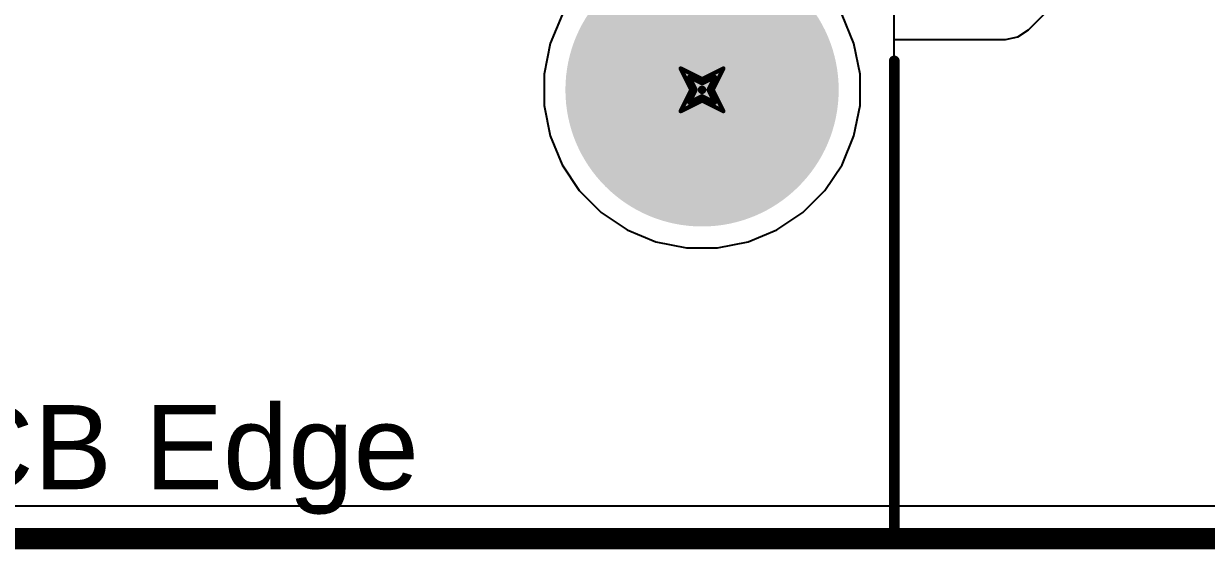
# Model space of a CAD drawing. Header units: inches. Extents: x -11 to 5428, y 0 to 5423.
# Drawn here: x 295.47 to 309.53, y -0.13 to 6.12 of the extents above; entities that cross this region are included whole.
import ezdxf

# ---------------------------------------------------------------- set-up
doc = ezdxf.new("R2010")
doc.units = ezdxf.units.IN
for name, color, linetype in [('Board Outline', 216, 'Continuous'), ('Bottom Layer', 5, 'Continuous'), ('Bottom Solder', 6, 'Continuous'), ('Drill Drawing', 1, 'Continuous'), ('GND', 16, 'Continuous'), ('Pad Holes', 156, 'Continuous'), ('PWR', 76, 'Continuous'), ('Top Layer', 1, 'Continuous'), ('Top Overlay', 2, 'Continuous'), ('Top Solder', 216, 'Continuous')]:
    doc.layers.add(name, color=color, linetype=linetype)
doc.styles.add('Arial', font='', dxfattribs={"height": 0.2})
doc.styles.get('Arial').set_extended_font_data('Arial')

# ---------------------------------------------------------------- blocks, each defined once
blk = doc.blocks.new('2_406549_1_229')
at = {"layer": 'Bottom Solder'}
h = blk.add_hatch(color=6, dxfattribs=at)
edge = h.paths.add_edge_path()
edge.add_arc((6.35, -5.84), 0.0508, 0, 360)
at = {"layer": 'Pad Holes'}
h = blk.add_hatch(color=7, dxfattribs=at)
edge = h.paths.add_edge_path()
edge.add_arc((6.35, -5.84), 1.625, 0, 360)
at = {"layer": 'Top Solder'}
h = blk.add_hatch(color=216, dxfattribs=at)
edge = h.paths.add_edge_path()
edge.add_arc((6.35, -5.84), 0.0508, 0, 360)
at = {"layer": 'Top Overlay'}
for points in [[(8.636, -11.176, 0.127, 0.127, 0), (8.636, -5.496, 0.127, 0.127, 0)], [(-8.636, -11.176, 0.127, 0.127, 0), (8.636, -11.176, 0.127, 0.127, 0)]]:
    blk.add_lwpolyline(points, format="xyseb", dxfattribs=at)
for points in [[(8.604, -5.496, 0.0635, 0.0635, 1), (8.668, -5.496, 0.0635, 0.0635, 1)], [(8.604, -11.176, 0.0635, 0.0635, 1), (8.668, -11.176, 0.0635, 0.0635, 1)], [(8.604, -11.176, 0.0635, 0.0635, 1), (8.668, -11.176, 0.0635, 0.0635, 1)]]:
    blk.add_lwpolyline(points, format="xyseb", close=True, dxfattribs=at)
at = {"layer": 'Top Overlay', "style": 'Arial'}
blk.add_text('PCB Edge', height=1, rotation=360, dxfattribs=at).set_placement((-3.54, -10.589))

msp = doc.modelspace()

# ---------------------------------------------------------------- linework, layer by layer
at = {"layer": 'Board Outline'}
msp.add_lwpolyline([(0, 0, 0.254, 0.254, 0), (344, 0, 0.254, 0.254, 0)], format="xyseb", dxfattribs=at)
at = {"layer": 'Bottom Layer'}
for p, q in [((305.819, 0.001), (305.819, 16.003)), ((305.819, 0.388), (305.819, 7.501)), ((312.284, 0.388), (305.819, 0.388)), ((263.231, 0.001), (305.819, 0.001))]:
    msp.add_line(p, q, dxfattribs=at)
at = {"layer": 'Drill Drawing'}
for points in [[(303.279, 5.591, 0.0508, 0.0508, 0), (303.533, 5.464, 0.0508, 0.0508, 0)], [(303.279, 5.591, 0.0508, 0.0508, 0), (303.406, 5.337, 0.0508, 0.0508, 0)], [(303.38, 5.49, 0.0508, 0.0508, 0), (303.533, 5.414, 0.0508, 0.0508, 0)], [(303.38, 5.49, 0.0508, 0.0508, 0), (303.457, 5.337, 0.0508, 0.0508, 0)], [(303.533, 5.464, 0.0508, 0.0508, 0), (303.787, 5.591, 0.0508, 0.0508, 0)], [(303.533, 5.414, 0.0508, 0.0508, 0), (303.685, 5.49, 0.0508, 0.0508, 0)], [(303.609, 5.337, 0.0508, 0.0508, 0), (303.685, 5.49, 0.0508, 0.0508, 0)], [(303.66, 5.337, 0.0508, 0.0508, 0), (303.787, 5.591, 0.0508, 0.0508, 0)], [(303.279, 5.083, 0.0508, 0.0508, 0), (303.406, 5.337, 0.0508, 0.0508, 0)], [(303.38, 5.185, 0.0508, 0.0508, 0), (303.457, 5.337, 0.0508, 0.0508, 0)], [(303.609, 5.337, 0.0508, 0.0508, 0), (303.685, 5.185, 0.0508, 0.0508, 0)], [(303.66, 5.337, 0.0508, 0.0508, 0), (303.787, 5.083, 0.0508, 0.0508, 0)], [(303.279, 5.083, 0.0508, 0.0508, 0), (303.533, 5.21, 0.0508, 0.0508, 0)], [(303.38, 5.185, 0.0508, 0.0508, 0), (303.533, 5.261, 0.0508, 0.0508, 0)], [(303.533, 5.261, 0.0508, 0.0508, 0), (303.685, 5.185, 0.0508, 0.0508, 0)], [(303.533, 5.21, 0.0508, 0.0508, 0), (303.787, 5.083, 0.0508, 0.0508, 0)]]:
    msp.add_lwpolyline(points, format="xyseb", dxfattribs=at)
for points in [[(303.266, 5.591, 0.0254, 0.0254, 1), (303.291, 5.591, 0.0254, 0.0254, 1)], [(303.266, 5.591, 0.0254, 0.0254, 1), (303.291, 5.591, 0.0254, 0.0254, 1)], [(303.368, 5.49, 0.0254, 0.0254, 1), (303.393, 5.49, 0.0254, 0.0254, 1)], [(303.368, 5.49, 0.0254, 0.0254, 1), (303.393, 5.49, 0.0254, 0.0254, 1)], [(303.52, 5.464, 0.0254, 0.0254, 1), (303.545, 5.464, 0.0254, 0.0254, 1)], [(303.52, 5.464, 0.0254, 0.0254, 1), (303.545, 5.464, 0.0254, 0.0254, 1)], [(303.672, 5.49, 0.0254, 0.0254, 1), (303.698, 5.49, 0.0254, 0.0254, 1)], [(303.672, 5.49, 0.0254, 0.0254, 1), (303.698, 5.49, 0.0254, 0.0254, 1)], [(303.774, 5.591, 0.0254, 0.0254, 1), (303.799, 5.591, 0.0254, 0.0254, 1)], [(303.774, 5.591, 0.0254, 0.0254, 1), (303.799, 5.591, 0.0254, 0.0254, 1)], [(303.393, 5.337, 0.0254, 0.0254, 1), (303.418, 5.337, 0.0254, 0.0254, 1)], [(303.393, 5.337, 0.0254, 0.0254, 1), (303.418, 5.337, 0.0254, 0.0254, 1)], [(303.444, 5.337, 0.0254, 0.0254, 1), (303.469, 5.337, 0.0254, 0.0254, 1)], [(303.444, 5.337, 0.0254, 0.0254, 1), (303.469, 5.337, 0.0254, 0.0254, 1)], [(303.52, 5.414, 0.0254, 0.0254, 1), (303.545, 5.414, 0.0254, 0.0254, 1)], [(303.52, 5.414, 0.0254, 0.0254, 1), (303.545, 5.414, 0.0254, 0.0254, 1)], [(303.596, 5.337, 0.0254, 0.0254, 1), (303.622, 5.337, 0.0254, 0.0254, 1)], [(303.596, 5.337, 0.0254, 0.0254, 1), (303.622, 5.337, 0.0254, 0.0254, 1)], [(303.647, 5.337, 0.0254, 0.0254, 1), (303.672, 5.337, 0.0254, 0.0254, 1)], [(303.647, 5.337, 0.0254, 0.0254, 1), (303.672, 5.337, 0.0254, 0.0254, 1)], [(303.368, 5.185, 0.0254, 0.0254, 1), (303.393, 5.185, 0.0254, 0.0254, 1)], [(303.368, 5.185, 0.0254, 0.0254, 1), (303.393, 5.185, 0.0254, 0.0254, 1)], [(303.52, 5.261, 0.0254, 0.0254, 1), (303.545, 5.261, 0.0254, 0.0254, 1)], [(303.52, 5.261, 0.0254, 0.0254, 1), (303.545, 5.261, 0.0254, 0.0254, 1)], [(303.52, 5.21, 0.0254, 0.0254, 1), (303.545, 5.21, 0.0254, 0.0254, 1)], [(303.52, 5.21, 0.0254, 0.0254, 1), (303.545, 5.21, 0.0254, 0.0254, 1)], [(303.672, 5.185, 0.0254, 0.0254, 1), (303.698, 5.185, 0.0254, 0.0254, 1)], [(303.672, 5.185, 0.0254, 0.0254, 1), (303.698, 5.185, 0.0254, 0.0254, 1)], [(303.266, 5.083, 0.0254, 0.0254, 1), (303.291, 5.083, 0.0254, 0.0254, 1)], [(303.266, 5.083, 0.0254, 0.0254, 1), (303.291, 5.083, 0.0254, 0.0254, 1)], [(303.774, 5.083, 0.0254, 0.0254, 1), (303.799, 5.083, 0.0254, 0.0254, 1)], [(303.774, 5.083, 0.0254, 0.0254, 1), (303.799, 5.083, 0.0254, 0.0254, 1)]]:
    msp.add_lwpolyline(points, format="xyseb", close=True, dxfattribs=at)
at = {"layer": 'GND'}
for p, q in [((301.868, 6.227), (301.726, 5.886)), ((305.339, 5.886), (305.198, 6.227)), ((301.726, 5.886), (301.654, 5.522)), ((305.412, 5.522), (305.339, 5.886)), ((301.654, 5.522), (301.654, 5.152)), ((305.412, 5.152), (305.412, 5.522)), ((301.654, 5.152), (301.726, 4.789)), ((305.339, 4.789), (305.412, 5.152)), ((301.726, 4.789), (301.868, 4.447)), ((305.198, 4.447), (305.339, 4.789)), ((301.868, 4.447), (302.073, 4.14)), ((304.992, 4.14), (305.198, 4.447)), ((302.073, 4.14), (302.335, 3.878)), ((304.73, 3.878), (304.992, 4.14)), ((302.335, 3.878), (302.643, 3.672)), ((304.423, 3.672), (304.73, 3.878)), ((302.643, 3.672), (302.985, 3.531)), ((304.081, 3.531), (304.423, 3.672)), ((302.985, 3.531), (303.348, 3.458)), ((303.718, 3.458), (304.081, 3.531)), ((303.348, 3.458), (303.718, 3.458)), ((343.612, 0.388), (0.388, 0.388))]:
    msp.add_line(p, q, dxfattribs=at)
at = {"layer": 'PWR'}
for p, q in [((301.868, 6.227), (301.726, 5.886)), ((305.339, 5.886), (305.198, 6.227)), ((301.726, 5.886), (301.654, 5.522)), ((305.412, 5.522), (305.339, 5.886)), ((301.654, 5.522), (301.654, 5.152)), ((305.412, 5.152), (305.412, 5.522)), ((301.654, 5.152), (301.726, 4.789)), ((305.339, 4.789), (305.412, 5.152)), ((301.726, 4.789), (301.868, 4.447)), ((305.198, 4.447), (305.339, 4.789)), ((301.868, 4.447), (302.073, 4.14)), ((304.992, 4.14), (305.198, 4.447)), ((302.073, 4.14), (302.335, 3.878)), ((304.73, 3.878), (304.992, 4.14)), ((302.335, 3.878), (302.643, 3.672)), ((304.423, 3.672), (304.73, 3.878)), ((302.643, 3.672), (302.985, 3.531)), ((304.081, 3.531), (304.423, 3.672)), ((302.985, 3.531), (303.348, 3.458)), ((303.718, 3.458), (304.081, 3.531)), ((303.348, 3.458), (303.718, 3.458)), ((312.229, 0.388), (228.549, 0.388))]:
    msp.add_line(p, q, dxfattribs=at)
at = {"layer": 'Top Layer'}
for p, q in [((305.819, 0.001), (305.819, 16.003)), ((307.414, 6.05), (307.9, 6.536)), ((307.288, 5.966), (307.414, 6.05)), ((305.819, 0.388), (305.819, 5.936)), ((305.819, 5.936), (307.14, 5.936)), ((307.14, 5.936), (307.288, 5.966)), ((312.284, 0.388), (305.819, 0.388)), ((263.231, 0.001), (305.819, 0.001))]:
    msp.add_line(p, q, dxfattribs=at)

# ---------------------------------------------------------------- block references
msp.add_blockref('2_406549_1_229', (297.183, 11.177))

doc.saveas('drawing.dxf')
